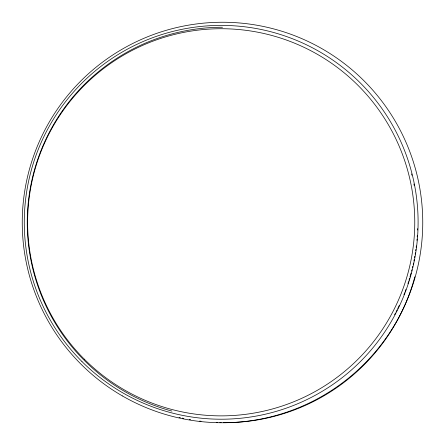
<?xml version="1.0" encoding="UTF-8"?>
<svg xmlns="http://www.w3.org/2000/svg" width="445" height="445" viewBox="0 0 445 445"><rect width="100%" height="100%" fill="white"/><g stroke="black" fill="none" stroke-linecap="round" stroke-linejoin="round"><path stroke-width="0.67" d="M414.862 276.734A196.912 196.912 0 0 1 223.279 422.678M221.21 422.65A196.912 196.912 0 0 1 219.824 422.622M217.744 422.561A196.912 196.912 0 0 1 216.353 422.505M201.04 421.259A196.912 196.912 0 0 1 199.649 421.087M190.649 419.724A196.912 196.912 0 0 1 189.275 419.479M183.802 418.395A196.912 196.912 0 0 1 182.439 418.105M180.403 417.644A196.912 196.912 0 0 1 179.051 417.327M417.644 228.669A195.244 195.244 0 0 1 417.599 230.043M417.304 235.561A195.244 195.244 0 0 1 417.21 236.94M417.043 239.015A195.244 195.244 0 0 1 416.921 240.395M416.336 245.918A195.244 195.244 0 0 1 416.164 247.298M415.886 249.361A195.244 195.244 0 0 1 415.691 250.735M415.38 252.799A195.244 195.244 0 0 1 415.157 254.167M414.812 256.22A195.244 195.244 0 0 1 414.568 257.583M414.184 259.624A195.244 195.244 0 0 1 413.911 260.981M413.494 263.012A195.244 195.244 0 0 1 413.205 264.363M412.749 266.377A195.244 195.244 0 0 1 412.437 267.718M411.948 269.72A195.244 195.244 0 0 1 411.614 271.05M411.091 273.035A195.244 195.244 0 0 1 409.984 276.99M409.6 278.309A195.244 195.244 0 0 1 409 280.283M408.582 281.596A195.244 195.244 0 0 1 407.948 283.565M405.907 289.456A195.244 195.244 0 0 1 405.178 291.403M404.689 292.704A195.244 195.244 0 0 1 403.926 294.64M399.237 305.47A195.244 195.244 0 0 1 397.735 308.591M397.124 309.831A195.244 195.244 0 0 1 396.189 311.678M395.549 312.907A195.244 195.244 0 0 1 394.587 314.732M171.965 411.091A195.244 195.244 0 0 1 222.5 27.256M411.614 173.951A195.244 195.244 0 0 1 411.948 175.28M413.911 184.019A195.244 195.244 0 0 1 414.184 185.376M84.311 359.176A193.575 193.575 0 0 0 408.165 272.401A193.575 193.575 0 0 0 171.086 35.322A193.575 193.575 0 0 0 84.311 359.176M81.952 361.54A196.912 196.912 0 0 0 411.391 273.263A196.912 196.912 0 0 0 170.224 32.096A196.912 196.912 0 0 0 81.952 361.54M122.375 395.922A200.25 200.25 0 0 0 422.75 222.5A200.25 200.25 0 0 0 122.375 49.078A200.25 200.25 0 0 0 122.375 395.922"/></g></svg>
